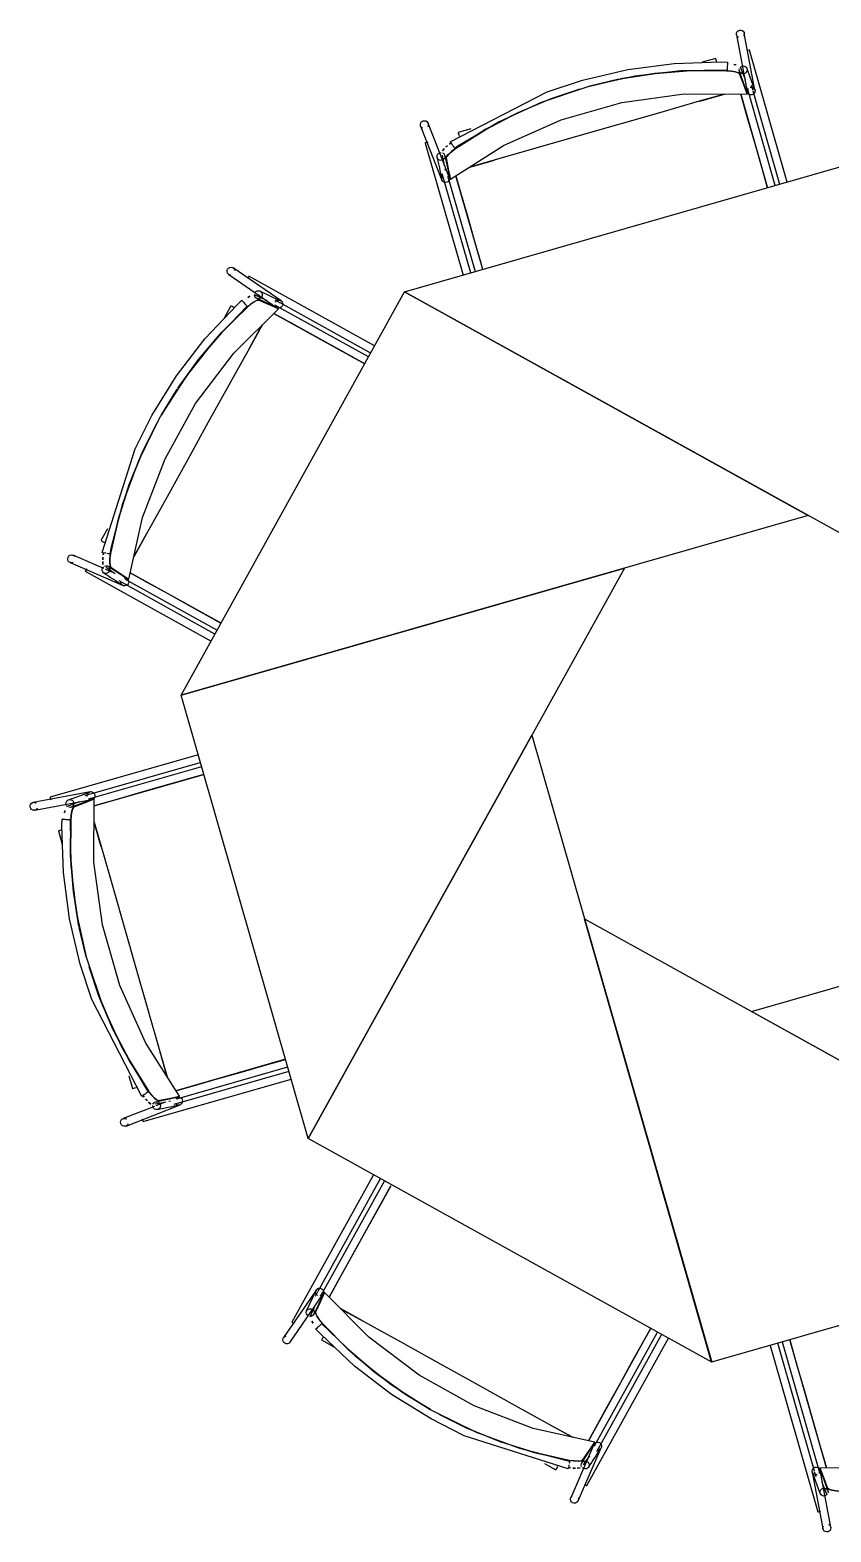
# Model space of a CAD drawing. Header units: metres. Extents: x 2.5 to 42.6, y 0.9 to 31.9.
# Drawn here: x 36.331 to 36.766, y 25.94 to 26.756 of the extents above; entities that cross this region are included whole.
import ezdxf

# ---------------------------------------------------------------- set-up
doc = ezdxf.new("R2010")
doc.units = ezdxf.units.M
for name, color, linetype in [('ARREDI', 9, 'Continuous'), ('PARETI_STRUTTURE', 7, 'Continuous'), ('PORTE_SCALE', 2, 'Continuous')]:
    doc.layers.add(name, color=color, linetype=linetype)

msp = doc.modelspace()

# ---------------------------------------------------------------- linework, layer by layer
at = {"layer": 'ARREDI'}
for points in [[(36.71606, 26.7523), (36.71547, 26.75273), (36.71505, 26.75336), (36.7149, 26.75383), (36.7149, 26.75384), (36.71487, 26.75408), (36.71495, 26.75483), (36.71529, 26.7555)], [(36.71528, 26.75549), (36.71582, 26.756), (36.71652, 26.75631), (36.71727, 26.75636), (36.71799, 26.75616), (36.71859, 26.75571), (36.719, 26.7551), (36.71915, 26.75463), (36.71915, 26.75461), (36.71918, 26.75438), (36.7191, 26.75363), (36.71877, 26.75296)], [(36.70368, 26.74094), (36.70369, 26.74091)], [(36.70428, 26.73884), (36.70407, 26.73955), (36.70389, 26.74019), (36.70377, 26.74065), (36.70368, 26.74091)], [(36.71001, 26.73865), (36.71003, 26.73889), (36.71003, 26.7389), (36.71003, 26.73886), (36.71001, 26.73858), (36.70999, 26.73808), (36.70994, 26.73742), (36.7099, 26.73667), (36.70986, 26.73593)], [(36.72111, 26.74526), (36.72047, 26.74508)], [(36.72189, 26.74549), (36.72161, 26.7454), (36.72111, 26.74526)], [(36.72192, 26.7455), (36.72194, 26.7455)], [(36.56226, 26.69198), (36.56031, 26.69052), (36.5586, 26.68898), (36.55751, 26.68769), (36.55719, 26.68685), (36.55833, 26.68105), (36.55948, 26.67526), (36.58841, 26.69355), (36.61967, 26.70758), (36.65263, 26.71702), (36.68658, 26.7217), (36.7208, 26.72152), (36.7187, 26.72705), (36.71659, 26.73256)], [(36.70943, 26.73424), (36.69, 26.73431), (36.67059, 26.73281), (36.65165, 26.72978)], [(36.65168, 26.72979), (36.67067, 26.73282), (36.6901, 26.73432), (36.70957, 26.73424)], [(36.71658, 26.73257), (36.71588, 26.73311), (36.71427, 26.73362), (36.712, 26.73403), (36.70957, 26.73424)], [(36.70958, 26.73424), (36.71213, 26.73401), (36.71435, 26.73361), (36.71592, 26.7331), (36.7166, 26.73257)], [(36.70986, 26.73593), (36.70982, 26.73529), (36.70981, 26.73484), (36.70979, 26.7346)], [(36.71339, 26.73769), (36.71463, 26.73746)], [(36.71469, 26.73746), (36.7134, 26.7377)], [(36.72026, 26.7335), (36.71972, 26.73298), (36.71902, 26.73266), (36.71829, 26.73261), (36.71756, 26.7328), (36.71697, 26.73322), (36.71697, 26.73323), (36.71656, 26.73383), (36.71651, 26.73397), (36.71638, 26.73454), (36.71648, 26.73527)], [(36.71692, 26.73642), (36.71904, 26.73089), (36.71956, 26.72955)], [(36.71735, 26.73646), (36.71804, 26.73677), (36.71878, 26.73684), (36.7195, 26.73664), (36.7201, 26.73623), (36.72014, 26.73617), (36.7205, 26.73561), (36.72056, 26.73548), (36.72068, 26.73491), (36.72059, 26.73416), (36.72025, 26.73349)], [(36.56226, 26.69199), (36.57873, 26.70237), (36.59599, 26.7114), (36.61395, 26.719), (36.62981, 26.72425)], [(36.6298, 26.72425), (36.61398, 26.71902), (36.59606, 26.71143), (36.57883, 26.70243), (36.56238, 26.69207)], [(36.63519, 26.7258), (36.65108, 26.72966)], [(36.65104, 26.72966), (36.6352, 26.7258)], [(36.72107, 26.72452), (36.72079, 26.72152)], [(36.7208, 26.72152), (36.72108, 26.72452)], [(36.72455, 26.72201), (36.724, 26.7215), (36.72331, 26.72119), (36.72256, 26.72114), (36.72184, 26.72135), (36.72124, 26.72179)], [(36.72229, 26.72536), (36.72304, 26.72541), (36.72376, 26.7252), (36.72437, 26.72476), (36.72479, 26.72415), (36.72493, 26.72368), (36.72493, 26.72366), (36.72497, 26.72343), (36.72488, 26.72268), (36.72455, 26.72201)], [(36.70837, 26.72159), (36.69459, 26.71764), (36.67248, 26.71129), (36.65029, 26.70493), (36.62806, 26.69856), (36.60587, 26.69218), (36.58376, 26.68585), (36.56998, 26.68191)], [(36.69497, 26.71773), (36.70838, 26.72159)], [(36.73183, 26.67072), (36.72921, 26.67986), (36.725, 26.69457), (36.72077, 26.70926), (36.71726, 26.72154)], [(36.54452, 26.703), (36.54389, 26.70338), (36.54343, 26.70397), (36.54333, 26.70419), (36.54332, 26.7042), (36.54319, 26.70468), (36.54322, 26.70543), (36.5435, 26.70612), (36.54401, 26.70668), (36.54466, 26.70702), (36.54541, 26.70713), (36.54615, 26.70698)], [(36.54615, 26.70699), (36.54678, 26.7066), (36.54724, 26.70601), (36.54735, 26.70579), (36.54735, 26.70578), (36.54748, 26.7053), (36.54745, 26.70455), (36.54717, 26.70386)], [(36.56371, 26.70076), (36.56378, 26.70051), (36.56392, 26.70004), (36.5641, 26.69941), (36.5643, 26.69869)], [(36.54662, 26.69522), (36.54614, 26.69508), (36.54584, 26.695), (36.54579, 26.69499), (36.5458, 26.69499)], [(36.54727, 26.69541), (36.54663, 26.69523)], [(36.55358, 26.6857), (36.55294, 26.68609), (36.55248, 26.68666), (36.55228, 26.68721), (36.55225, 26.68736), (36.55226, 26.68803), (36.55228, 26.68809), (36.55255, 26.68877), (36.55307, 26.68931), (36.55372, 26.68966), (36.55447, 26.68975)], [(36.55521, 26.6896), (36.55585, 26.68921), (36.55631, 26.68864), (36.55652, 26.68809), (36.55654, 26.68793), (36.55652, 26.68722), (36.55652, 26.68721), (36.55624, 26.68653), (36.55572, 26.68599), (36.55507, 26.68564), (36.55432, 26.68554), (36.55359, 26.6857)], [(36.55621, 26.69201), (36.55515, 26.69075)], [(36.55518, 26.69077), (36.55626, 26.69204)], [(36.55694, 26.69267), (36.55797, 26.6936)], [(36.55788, 26.69353), (36.55694, 26.69267)], [(36.55718, 26.68684), (36.55747, 26.68765), (36.55854, 26.68893), (36.5602, 26.69044), (36.56226, 26.69198)], [(36.559, 26.69437), (36.55986, 26.69503)], [(36.55987, 26.69503), (36.55901, 26.69438)], [(36.55939, 26.6957), (36.5594, 26.69569)], [(36.56111, 26.69327), (36.56069, 26.69387), (36.56026, 26.69448), (36.55987, 26.69502), (36.55958, 26.69544), (36.55941, 26.69566)], [(36.56187, 26.69218), (36.56173, 26.69238), (36.56147, 26.69275), (36.56111, 26.69327)], [(36.55631, 26.68251), (36.55599, 26.68414), (36.55518, 26.68836)], [(36.55681, 26.68002), (36.55663, 26.68096)], [(36.56998, 26.68189), (36.58339, 26.68573)], [(36.55603, 26.67369), (36.55539, 26.67408), (36.55493, 26.67466), (36.55482, 26.67488), (36.55482, 26.6749), (36.5547, 26.67537), (36.55473, 26.67612), (36.555, 26.67681), (36.55552, 26.67737)], [(36.55898, 26.67599), (36.55896, 26.67524), (36.55868, 26.67455), (36.55818, 26.67399), (36.55751, 26.67365), (36.55676, 26.67354), (36.55603, 26.67369)], [(36.55948, 26.67525), (36.55809, 26.67707)], [(36.56246, 26.67714), (36.56534, 26.66711), (36.56889, 26.65469), (36.57246, 26.64228), (36.57603, 26.62983), (36.57703, 26.62633)], [(36.43822, 26.62497), (36.43823, 26.62572), (36.43851, 26.62642), (36.43901, 26.62699), (36.43966, 26.62736), (36.4404, 26.62747), (36.44113, 26.62733), (36.44156, 26.6271), (36.44158, 26.6271), (36.44177, 26.62694), (36.44223, 26.62636), (36.44247, 26.62565)], [(36.44029, 26.62315), (36.43955, 26.62329), (36.43912, 26.62353), (36.43911, 26.62353), (36.43891, 26.62368), (36.43846, 26.62426), (36.43822, 26.62497)], [(36.44957, 26.62186), (36.44925, 26.62128)], [(36.44998, 26.6226), (36.45, 26.62262), (36.44997, 26.62256), (36.44982, 26.62231), (36.44957, 26.62187)], [(36.37492, 26.47186), (36.37457, 26.46945), (36.37446, 26.46715), (36.3746, 26.46546), (36.37496, 26.46465), (36.37987, 26.46135), (36.38478, 26.45807), (36.3923, 26.49146), (36.40449, 26.52349), (36.42112, 26.55347), (36.44181, 26.58078), (36.46614, 26.60485), (36.46075, 26.60728), (36.45535, 26.60968)], [(36.4464, 26.60934), (36.44625, 26.60951), (36.44623, 26.60954), (36.44626, 26.6095), (36.44644, 26.60929), (36.44677, 26.60891), (36.44722, 26.60841), (36.44772, 26.60786), (36.44822, 26.60732)], [(36.44921, 26.60591), (36.45117, 26.60756), (36.45303, 26.60884), (36.4545, 26.60959), (36.45536, 26.6097)], [(36.45535, 26.60969), (36.45447, 26.60956), (36.45297, 26.60878), (36.45108, 26.60748), (36.44921, 26.6059)], [(36.44947, 26.61104), (36.4505, 26.61177)], [(36.45054, 26.6118), (36.44948, 26.61105)], [(36.45286, 26.61265), (36.45827, 26.61024), (36.45959, 26.60965)], [(36.45729, 26.61294), (36.45727, 26.61219), (36.457, 26.61148), (36.45652, 26.61091), (36.45588, 26.61055), (36.45516, 26.61042), (36.45515, 26.61042), (36.45444, 26.61056), (36.4543, 26.61062), (36.45382, 26.61094), (36.45336, 26.61152), (36.45312, 26.61223)], [(36.4534, 26.61369), (36.45389, 26.61426), (36.45453, 26.61463), (36.45525, 26.61476), (36.45532, 26.61474), (36.45597, 26.61462), (36.45611, 26.61455), (36.4566, 26.61423), (36.45705, 26.61364), (36.45729, 26.61294)], [(36.46448, 26.60862), (36.46498, 26.60919), (36.46563, 26.60955), (36.46637, 26.60967), (36.4671, 26.60952), (36.46753, 26.6093), (36.46755, 26.6093), (36.46774, 26.60915), (36.4682, 26.60856), (36.46844, 26.60785)], [(36.46844, 26.60785), (36.46843, 26.6071), (36.46815, 26.60641), (36.46765, 26.60584), (36.467, 26.60548), (36.46626, 26.60535)], [(36.4491, 26.60581), (36.43531, 26.59212), (36.42266, 26.57734), (36.41141, 26.56181)], [(36.41142, 26.56183), (36.42271, 26.5774), (36.43539, 26.59219), (36.44921, 26.6059)], [(36.44221, 26.60542), (36.44156, 26.60578), (36.44099, 26.6061), (36.44056, 26.60634), (36.44033, 26.60646)], [(36.44821, 26.60731), (36.44864, 26.60684), (36.44895, 26.60649), (36.4491, 26.60633)], [(36.51295, 26.57502), (36.50154, 26.58135), (36.48816, 26.58875), (36.4748, 26.59617), (36.46362, 26.60236)], [(36.46421, 26.60717), (36.46614, 26.60485)], [(36.46614, 26.60485), (36.46421, 26.60717)], [(36.4573, 26.59611), (36.45036, 26.58357), (36.43921, 26.56346), (36.42801, 26.54326), (36.4168, 26.52304), (36.40561, 26.50285), (36.39446, 26.48272), (36.38751, 26.47019)], [(36.45055, 26.5839), (36.45732, 26.59613)], [(36.40258, 26.54735), (36.41108, 26.56132)], [(36.41105, 26.56128), (36.40258, 26.54735)], [(36.37491, 26.47186), (36.37922, 26.49085), (36.38504, 26.50945), (36.39236, 26.52752), (36.39986, 26.54245)], [(36.39986, 26.54244), (36.39237, 26.52755), (36.38507, 26.50952), (36.37925, 26.49097), (36.37494, 26.47201)], [(36.36974, 26.47909), (36.36997, 26.47897), (36.37039, 26.47873), (36.37097, 26.47841), (36.37161, 26.47805)], [(36.38751, 26.47019), (36.39427, 26.48238)], [(36.35459, 26.46711), (36.35387, 26.46693), (36.35312, 26.46703), (36.3529, 26.46711), (36.35288, 26.46711), (36.35247, 26.46736), (36.35195, 26.4679), (36.35166, 26.46859), (36.35162, 26.46934), (36.35184, 26.47007), (36.3523, 26.47066), (36.35291, 26.47108)], [(36.35292, 26.47108), (36.35364, 26.47126), (36.35439, 26.47116), (36.35461, 26.47108), (36.35463, 26.47108), (36.35504, 26.47083), (36.35556, 26.47029)], [(36.37058, 26.47241), (36.3703, 26.47245), (36.37026, 26.47247), (36.37029, 26.47247)], [(36.37073, 26.46987), (36.37067, 26.46859)], [(36.37069, 26.46882), (36.37075, 26.46997)], [(36.37107, 26.47233), (36.37092, 26.47126)], [(36.37093, 26.47125), (36.37108, 26.47232)], [(36.37247, 26.47209), (36.37173, 26.47221), (36.37108, 26.47232)], [(36.3745, 26.47173), (36.37428, 26.47177), (36.37382, 26.47185), (36.3732, 26.47197)], [(36.37496, 26.46463), (36.3746, 26.46543), (36.37445, 26.46706), (36.37456, 26.46933), (36.37492, 26.47186)], [(36.36115, 26.46234), (36.36117, 26.46236)], [(36.36157, 26.4631), (36.36132, 26.46265), (36.36118, 26.46239)], [(36.3619, 26.46368), (36.36158, 26.4631)], [(36.37323, 26.46128), (36.37251, 26.4611), (36.37177, 26.46119), (36.37124, 26.46142), (36.3711, 26.46152), (36.37065, 26.46199), (36.37062, 26.46205), (36.37034, 26.46273), (36.37031, 26.46346), (36.37054, 26.46419), (36.37099, 26.46478)], [(36.37062, 26.46761), (36.37076, 26.46595)], [(36.37077, 26.46599), (36.37063, 26.46768)], [(36.37162, 26.46519), (36.37234, 26.46537), (36.37308, 26.46529), (36.37361, 26.46505), (36.37375, 26.46496), (36.37423, 26.46443), (36.37451, 26.46375), (36.37454, 26.46301), (36.37431, 26.46229), (36.37386, 26.46169), (36.37323, 26.46129)], [(36.37741, 26.46097), (36.37604, 26.46188), (36.37247, 26.4643)], [(36.38556, 26.46151), (36.39468, 26.45645), (36.40598, 26.45019), (36.41728, 26.44393), (36.4286, 26.43765), (36.43489, 26.43418)], [(36.38345, 26.45452), (36.38273, 26.45434), (36.38198, 26.45444), (36.38176, 26.45452), (36.38175, 26.45452), (36.38133, 26.45477), (36.38081, 26.45531), (36.38052, 26.45601), (36.38048, 26.45676)], [(36.38478, 26.45807), (36.38252, 26.45837)], [(36.38391, 26.45824), (36.38442, 26.4577), (36.3847, 26.457), (36.38474, 26.45625), (36.38453, 26.45553), (36.38408, 26.45494), (36.38345, 26.45452)], [(36.42553, 26.35198), (36.42233, 26.35106), (36.40766, 26.34685), (36.39296, 26.34265), (36.37828, 26.33842), (36.366, 26.33491)], [(36.34203, 26.33957), (36.34203, 26.33959)], [(36.34204, 26.33954), (36.34213, 26.33926), (36.34226, 26.33876)], [(36.34226, 26.33876), (36.34245, 26.33812)], [(36.35107, 26.335), (36.35076, 26.33569), (36.35069, 26.33643), (36.35089, 26.33715), (36.35132, 26.33775), (36.35136, 26.33779), (36.35191, 26.33815), (36.35205, 26.33821), (36.35264, 26.33833), (36.35337, 26.33824), (36.35404, 26.3379)], [(36.39555, 26.1799), (36.39701, 26.17796), (36.39855, 26.17625), (36.39984, 26.17515), (36.40067, 26.17484), (36.40648, 26.17597), (36.41227, 26.17713), (36.39398, 26.20606), (36.37995, 26.23732), (36.37051, 26.27028), (36.36583, 26.30422), (36.36601, 26.33845), (36.36048, 26.33635), (36.35496, 26.33424)], [(36.36217, 26.33994), (36.36211, 26.34069), (36.36232, 26.34141), (36.36277, 26.34202), (36.36338, 26.34244), (36.36385, 26.34257), (36.36386, 26.34257), (36.3641, 26.34262), (36.36485, 26.34253), (36.36552, 26.3422)], [(36.363, 26.33872), (36.366, 26.33844)], [(36.36601, 26.33845), (36.36301, 26.33872)], [(36.36551, 26.3422), (36.36603, 26.34165), (36.36633, 26.34096), (36.36639, 26.34021), (36.36618, 26.33949), (36.36574, 26.33889)], [(36.33204, 26.33293), (36.33152, 26.33347), (36.33122, 26.33416), (36.33116, 26.33491), (36.33137, 26.33564), (36.33182, 26.33623), (36.33243, 26.33665), (36.3329, 26.3368), (36.33291, 26.3368), (36.33315, 26.33683), (36.3339, 26.33675), (36.33457, 26.33641)], [(36.33523, 26.33371), (36.33479, 26.33312), (36.33417, 26.3327), (36.3337, 26.33255), (36.33368, 26.33255), (36.33345, 26.33252), (36.3327, 26.3326), (36.33203, 26.33292)], [(36.35007, 26.33234), (36.34983, 26.33104)], [(36.34984, 26.33104), (36.35006, 26.33228)], [(36.35111, 26.33457), (36.35664, 26.33669), (36.35798, 26.33721)], [(36.35403, 26.33791), (36.35454, 26.33736), (36.35486, 26.33667), (36.35492, 26.33593), (36.35473, 26.33521), (36.35431, 26.33461), (36.35429, 26.33461), (36.3537, 26.33421), (36.35356, 26.33416), (36.35299, 26.33403), (36.35225, 26.33413)], [(36.35329, 26.32723), (36.35351, 26.32978), (36.35392, 26.332), (36.35443, 26.33357), (36.35496, 26.33425)], [(36.35496, 26.33424), (36.35442, 26.33353), (36.3539, 26.33192), (36.3535, 26.32965), (36.35329, 26.32722)], [(36.34869, 26.32193), (36.34798, 26.32172), (36.34734, 26.32154), (36.34688, 26.32141), (36.34662, 26.32133)], [(36.34888, 26.32766), (36.34864, 26.32768), (36.34863, 26.32768), (36.34867, 26.32768), (36.34894, 26.32766), (36.34944, 26.32762), (36.35011, 26.3276), (36.35086, 26.32755), (36.3516, 26.32751)], [(36.35159, 26.32751), (36.35223, 26.32748), (36.35269, 26.32745), (36.35293, 26.32744)], [(36.35774, 26.26933), (36.35471, 26.28832), (36.35321, 26.30775), (36.35329, 26.32722)], [(36.35329, 26.32708), (36.35322, 26.30764), (36.35472, 26.28824), (36.35774, 26.2693)], [(36.3698, 26.31261), (36.36594, 26.32603)], [(36.36594, 26.32602), (36.36989, 26.31224), (36.37623, 26.29013), (36.38259, 26.26794), (36.38897, 26.24571), (36.39534, 26.22352), (36.40168, 26.20141), (36.40562, 26.18763)], [(36.34659, 26.32133), (36.34662, 26.32134)], [(36.36173, 26.25284), (36.35787, 26.26873)], [(36.35787, 26.26869), (36.36173, 26.25285)], [(36.39554, 26.1799), (36.38515, 26.19638), (36.37612, 26.21364), (36.36853, 26.2316), (36.36328, 26.24746)], [(36.36328, 26.24745), (36.36851, 26.23164), (36.3761, 26.21371), (36.3851, 26.19648), (36.39546, 26.18003)], [(36.40563, 26.18763), (36.4018, 26.20104)], [(36.41039, 26.18011), (36.42042, 26.18299), (36.43283, 26.18654), (36.44525, 26.19011), (36.45769, 26.19368), (36.46992, 26.19718)], [(36.38677, 26.18136), (36.38702, 26.18143), (36.38749, 26.18156), (36.38811, 26.18175), (36.38884, 26.18195)], [(36.39182, 26.17704), (36.39184, 26.17705)], [(36.39425, 26.17876), (36.39366, 26.17834), (36.39305, 26.17791), (36.3925, 26.17752), (36.39209, 26.17723), (36.39187, 26.17706)], [(36.3925, 26.17752), (36.39315, 26.17666)], [(36.39315, 26.17665), (36.3925, 26.17751)], [(36.39486, 26.17459), (36.39393, 26.17562)], [(36.39399, 26.17553), (36.39485, 26.17459)], [(36.39534, 26.17952), (36.39515, 26.17938), (36.39478, 26.17912), (36.39426, 26.17876)], [(36.40069, 26.17482), (36.39988, 26.17512), (36.3986, 26.17619), (36.39709, 26.17785), (36.39555, 26.17991)], [(36.41228, 26.17713), (36.41046, 26.17574)], [(36.41153, 26.17663), (36.41228, 26.1766), (36.41298, 26.17633), (36.41353, 26.17583), (36.41388, 26.17516), (36.41399, 26.17441), (36.41384, 26.17367)], [(36.39676, 26.17283), (36.39548, 26.17391)], [(36.39552, 26.17386), (36.39678, 26.1728)], [(36.40183, 26.17123), (36.40144, 26.17059), (36.40086, 26.17013), (36.40032, 26.16993), (36.40016, 26.1699), (36.3995, 26.16991), (36.39944, 26.16993), (36.39876, 26.1702), (36.39822, 26.17072), (36.39787, 26.17137), (36.39778, 26.17212)], [(36.39793, 26.17286), (36.39832, 26.1735), (36.39889, 26.17396), (36.39944, 26.17416), (36.3996, 26.17419), (36.4003, 26.17416), (36.40032, 26.17416), (36.401, 26.17389), (36.40154, 26.17337), (36.40189, 26.17272), (36.40198, 26.17197), (36.40183, 26.17123)], [(36.40501, 26.17396), (36.40339, 26.17365), (36.39917, 26.17283)], [(36.40751, 26.17446), (36.40657, 26.17428)], [(36.41384, 26.17368), (36.41345, 26.17304), (36.41287, 26.17258), (36.41265, 26.17247), (36.41263, 26.17247), (36.41216, 26.17235), (36.41141, 26.17237), (36.41072, 26.17265), (36.41016, 26.17317)], [(36.38453, 26.16217), (36.38414, 26.16154), (36.38356, 26.16108), (36.38334, 26.16097), (36.38332, 26.16097), (36.38285, 26.16084), (36.3821, 26.16087), (36.38141, 26.16115), (36.38085, 26.16166), (36.3805, 26.16231), (36.38039, 26.16306), (36.38055, 26.1638)], [(36.38054, 26.1638), (36.38093, 26.16444), (36.38151, 26.16489), (36.38174, 26.165), (36.38175, 26.165), (36.38222, 26.16513), (36.38297, 26.1651), (36.38367, 26.16482)], [(36.39212, 26.16491), (36.3923, 26.16428)], [(36.39231, 26.16427), (36.39244, 26.16379), (36.39253, 26.16349), (36.39254, 26.16344), (36.39254, 26.16345)], [(36.52711, 26.12849), (36.52203, 26.11932), (36.51464, 26.10598), (36.50722, 26.0926), (36.4998, 26.07924), (36.49361, 26.06806)], [(36.62411, 25.97936), (36.62653, 25.97901), (36.62882, 25.9789), (36.63051, 25.97904), (36.63132, 25.9794), (36.63463, 25.9843), (36.6379, 25.98922), (36.60451, 25.99673), (36.57249, 26.00893), (36.5425, 26.02555), (36.51519, 26.04625), (36.49113, 26.07058), (36.48869, 26.06519), (36.48629, 26.05979)], [(36.48736, 26.06891), (36.48679, 26.06941), (36.48643, 26.07007), (36.4863, 26.0708), (36.48645, 26.07154), (36.48668, 26.07197), (36.48668, 26.07198), (36.48683, 26.07218), (36.48741, 26.07264), (36.48812, 26.07287)], [(36.48812, 26.07288), (36.48887, 26.07286), (36.48957, 26.07258), (36.49014, 26.07208), (36.4905, 26.07143), (36.49062, 26.0707)], [(36.49112, 26.07058), (36.48881, 26.06864)], [(36.48881, 26.06864), (36.49112, 26.07057)], [(36.48229, 26.05784), (36.48172, 26.05832), (36.48134, 26.05896), (36.48122, 26.05969), (36.48123, 26.05976), (36.48136, 26.06041), (36.48143, 26.06055), (36.48175, 26.06103), (36.48233, 26.06149), (36.48304, 26.06173)], [(36.48304, 26.06172), (36.48379, 26.06171), (36.48449, 26.06143), (36.48506, 26.06096), (36.48542, 26.06032), (36.48555, 26.0596), (36.48555, 26.05958), (36.48541, 26.05888), (36.48536, 26.05874), (36.48504, 26.05825), (36.48445, 26.05779), (36.48374, 26.05756)], [(36.48333, 26.05729), (36.48573, 26.06271), (36.48623, 26.06381)], [(36.51207, 26.05499), (36.49985, 26.06175)], [(36.49986, 26.06174), (36.51241, 26.05479), (36.53252, 26.04364), (36.55271, 26.03245), (36.57293, 26.02124), (36.59313, 26.01004), (36.61325, 25.99889), (36.62578, 25.99195)], [(36.47337, 26.05442), (36.47336, 26.05443), (36.4734, 26.0544), (36.47366, 26.05425), (36.47411, 26.054)], [(36.47411, 26.05401), (36.4747, 26.05369)], [(36.48417, 26.05498), (36.48492, 26.05391)], [(36.48493, 26.05391), (36.48421, 26.05493)], [(36.49007, 26.05365), (36.48841, 26.05561), (36.48714, 26.05747), (36.48639, 26.05894), (36.48627, 26.0598)], [(36.48629, 26.05978), (36.48641, 26.05891), (36.48719, 26.05741), (36.48849, 26.05552), (36.49008, 26.05364)], [(36.48663, 26.05084), (36.48647, 26.05068), (36.48644, 26.05067), (36.48648, 26.0507), (36.48669, 26.05088), (36.48706, 26.05121), (36.48756, 26.05165), (36.48812, 26.05215), (36.48866, 26.05265)], [(36.48866, 26.05265), (36.48913, 26.05308), (36.48948, 26.05339), (36.48965, 26.05354)], [(36.53414, 26.01585), (36.51857, 26.02715), (36.50378, 26.03983), (36.49006, 26.05365)], [(36.49017, 26.05354), (36.50386, 26.03975), (36.51864, 26.02709), (36.53417, 26.01584)], [(36.471, 26.04265), (36.47025, 26.04267), (36.46956, 26.04294), (36.46899, 26.04344), (36.46861, 26.0441), (36.4685, 26.04483), (36.46864, 26.04557), (36.46888, 26.046), (36.46888, 26.04601), (36.46903, 26.04621), (36.46961, 26.04667), (36.47032, 26.0469)], [(36.47282, 26.04473), (36.47268, 26.04399), (36.47244, 26.04356), (36.47244, 26.04355), (36.47229, 26.04335), (36.47171, 26.04289), (36.471, 26.04266)], [(36.49055, 26.04665), (36.49019, 26.04599), (36.48987, 26.04542), (36.48964, 26.04499), (36.48951, 26.04477)], [(36.63447, 25.98999), (36.63952, 25.99912), (36.64578, 26.01041), (36.65205, 26.02172), (36.65833, 26.03304), (36.66459, 26.04434), (36.6683, 26.05104)], [(36.7438, 26.04483), (36.74759, 26.0316), (36.7518, 26.01694), (36.75601, 26.00224), (36.76023, 25.98754), (36.76375, 25.97526)], [(36.91875, 26.00482), (36.9207, 26.00628), (36.9224, 26.00782), (36.9235, 26.00912), (36.92381, 26.00995), (36.92268, 26.01575), (36.92153, 26.02155), (36.8926, 26.00325), (36.86134, 25.98923), (36.82838, 25.97978), (36.79443, 25.9751), (36.76021, 25.97528), (36.76231, 25.96975), (36.76442, 25.96424)], [(36.54863, 26.00702), (36.53465, 26.01552)], [(36.53469, 26.01549), (36.54861, 26.00702)], [(36.62411, 25.97935), (36.60513, 25.98366), (36.58653, 25.98948), (36.56844, 25.9968), (36.55353, 26.0043)], [(36.55354, 26.0043), (36.56842, 25.99681), (36.58645, 25.9895), (36.60501, 25.98368), (36.62397, 25.97938)], [(36.62579, 25.99195), (36.61359, 25.99871)], [(36.63791, 25.98922), (36.6376, 25.98696)], [(36.63773, 25.98835), (36.63828, 25.98886), (36.63897, 25.98914), (36.63972, 25.98918), (36.64044, 25.98896), (36.64104, 25.98851), (36.64146, 25.98789)], [(36.64145, 25.98789), (36.64163, 25.98717), (36.64154, 25.98642), (36.64145, 25.98619), (36.64145, 25.98618), (36.6412, 25.98576), (36.64066, 25.98525), (36.63997, 25.98496), (36.63922, 25.98492)], [(36.63134, 25.9794), (36.63056, 25.97903), (36.62891, 25.97888), (36.62665, 25.97899), (36.62412, 25.97935)], [(36.63501, 25.98185), (36.63409, 25.98047), (36.63168, 25.9769)], [(36.61688, 25.97417), (36.61701, 25.97441), (36.61724, 25.97483), (36.61756, 25.97541), (36.61792, 25.97605)], [(36.62356, 25.97502), (36.62352, 25.97474), (36.62351, 25.9747), (36.62351, 25.97472)], [(36.62389, 25.9769), (36.62376, 25.97617), (36.62365, 25.97551)], [(36.62365, 25.97551), (36.62472, 25.97536)], [(36.62472, 25.97536), (36.62366, 25.97552)], [(36.62424, 25.97894), (36.6242, 25.97872), (36.62412, 25.97826), (36.62402, 25.97763)], [(36.62715, 25.97513), (36.626, 25.97518)], [(36.62611, 25.97517), (36.62738, 25.97511)], [(36.62998, 25.97521), (36.6283, 25.97507)], [(36.62837, 25.97506), (36.63001, 25.9752)], [(36.63078, 25.97605), (36.6306, 25.97678), (36.63068, 25.97751), (36.63092, 25.97804), (36.63102, 25.97818), (36.63155, 25.97867), (36.63223, 25.97894), (36.63296, 25.97897), (36.63368, 25.97875), (36.63428, 25.97829), (36.6347, 25.97767)], [(36.63469, 25.97766), (36.63487, 25.97694), (36.63479, 25.97621), (36.63455, 25.97568), (36.63446, 25.97554), (36.63397, 25.97508), (36.63393, 25.97505), (36.63325, 25.97478), (36.63251, 25.97475), (36.63179, 25.97497), (36.63119, 25.97543)], [(36.75872, 25.97145), (36.75797, 25.97139), (36.75725, 25.9716), (36.75664, 25.97204), (36.75622, 25.97265), (36.75608, 25.97313), (36.75608, 25.97314), (36.75604, 25.97338), (36.75612, 25.97413), (36.75646, 25.97479)], [(36.75646, 25.97479), (36.757, 25.9753), (36.7577, 25.97561), (36.75845, 25.97566), (36.75917, 25.97546), (36.75977, 25.97501)], [(36.76021, 25.97529), (36.75993, 25.97229)], [(36.75994, 25.97228), (36.76021, 25.97528)], [(36.63229, 25.96633), (36.63288, 25.96601)], [(36.63288, 25.96601), (36.63332, 25.96576), (36.63359, 25.96562)], [(36.63363, 25.96559), (36.63362, 25.9656)], [(36.76366, 25.96034), (36.76296, 25.96004), (36.76223, 25.95997), (36.7615, 25.96016), (36.76091, 25.96058), (36.76087, 25.96063), (36.7605, 25.96119), (36.76045, 25.96133), (36.76032, 25.9619), (36.76042, 25.96265), (36.76075, 25.96331)], [(36.76075, 25.96331), (36.76129, 25.96382), (36.76199, 25.96414), (36.76272, 25.96419), (36.76345, 25.964), (36.76404, 25.96358), (36.76404, 25.96357), (36.76445, 25.96297), (36.7645, 25.96283), (36.76463, 25.96226), (36.76453, 25.96153)], [(36.76409, 25.96038), (36.76196, 25.96591), (36.76145, 25.96726)], [(36.77143, 25.96257), (36.76888, 25.96279), (36.76665, 25.96319), (36.76508, 25.96371), (36.7644, 25.96423)], [(36.76442, 25.96423), (36.76513, 25.96369), (36.76674, 25.96318), (36.769, 25.96278), (36.77144, 25.96257)], [(36.62489, 25.95735), (36.62473, 25.95808), (36.62481, 25.95883), (36.62489, 25.95905), (36.62489, 25.95906), (36.62514, 25.95948), (36.62569, 25.95999)], [(36.62886, 25.95903), (36.62905, 25.95831), (36.62895, 25.95756), (36.62886, 25.95733), (36.62886, 25.95732), (36.62861, 25.9569), (36.62807, 25.95639), (36.62738, 25.9561), (36.62663, 25.95606), (36.62591, 25.95628), (36.62531, 25.95674), (36.62489, 25.95735)], [(36.75908, 25.95131), (36.75907, 25.95131)], [(36.75912, 25.95132), (36.7594, 25.9514), (36.7599, 25.95154)], [(36.7599, 25.95154), (36.76054, 25.95172)], [(36.76573, 25.94131), (36.76519, 25.9408), (36.76449, 25.94049), (36.76374, 25.94044), (36.76302, 25.94065), (36.76242, 25.94109), (36.762, 25.9417), (36.76185, 25.94217), (36.76185, 25.94219), (36.76182, 25.94242), (36.76191, 25.94317), (36.76224, 25.94384)], [(36.76494, 25.9445), (36.76554, 25.94407), (36.76596, 25.94344), (36.76611, 25.94297), (36.76611, 25.94296), (36.76614, 25.94272), (36.76605, 25.94197), (36.76573, 25.94131)]]:
    msp.add_lwpolyline(points, dxfattribs=at)
for points in [[(36.53465, 26.61418), (36.77553, 26.68325), (36.8446, 26.44239)], [(36.41318, 26.39502), (36.53466, 26.61418), (36.75382, 26.4927)], [(36.48226, 26.15415), (36.41319, 26.39502), (36.65405, 26.46409)], [(36.70143, 26.03267), (36.48226, 26.15414), (36.60373, 26.37331)], [(37.06376, 26.32092), (36.94229, 26.10176), (36.72312, 26.22323)], [(36.94229, 26.10175), (36.70141, 26.03268), (36.63234, 26.27354)]]:
    msp.add_lwpolyline(points, close=True, dxfattribs=at)
at = {"layer": 'PARETI_STRUTTURE'}
for points in [[(36.72493, 26.72367), (36.71915, 26.75463)], [(36.7149, 26.75383), (36.72067, 26.72288)], [(36.63129, 26.72922), (36.65592, 26.73497), (36.68099, 26.73825), (36.70625, 26.73901), (36.71003, 26.73891)], [(36.70368, 26.74094), (36.69633, 26.73883)], [(36.74251, 26.67378), (36.72194, 26.7455)], [(36.70979, 26.73458), (36.68468, 26.73418), (36.65976, 26.73125), (36.63528, 26.72583), (36.63248, 26.72505)], [(36.72045, 26.72294), (36.72041, 26.72307), (36.72037, 26.72319), (36.72031, 26.72332), (36.72027, 26.72344), (36.72023, 26.72355), (36.72019, 26.72368), (36.72015, 26.7238), (36.72009, 26.72393), (36.72005, 26.72405), (36.72001, 26.72418), (36.71997, 26.7243), (36.71992, 26.72443), (36.71988, 26.72455), (36.71983, 26.72468), (36.71979, 26.72479), (36.71974, 26.72492), (36.7197, 26.72504), (36.71966, 26.72517), (36.7196, 26.72529), (36.71956, 26.72542), (36.71952, 26.72554), (36.71948, 26.72567), (36.71944, 26.72579), (36.7194, 26.7259), (36.71934, 26.72603), (36.7193, 26.72615), (36.71926, 26.72628), (36.71922, 26.7264), (36.71917, 26.72653), (36.71912, 26.72665), (36.71908, 26.72678), (36.71904, 26.7269), (36.71899, 26.72701), (36.71895, 26.72714), (36.7189, 26.72726), (36.71885, 26.72739), (36.71881, 26.72751), (36.71877, 26.72764), (36.71873, 26.72776), (36.71869, 26.72789), (36.71863, 26.72801), (36.71859, 26.72812), (36.71855, 26.72825), (36.71851, 26.72837), (36.71847, 26.7285), (36.71841, 26.72862), (36.71837, 26.72875), (36.71833, 26.72887), (36.71829, 26.729), (36.71824, 26.72912), (36.7182, 26.72924), (36.71815, 26.72936), (36.7181, 26.72949), (36.71806, 26.72961), (36.71802, 26.72974), (36.71798, 26.72986), (36.71792, 26.72999), (36.71788, 26.73011), (36.71784, 26.73024), (36.7178, 26.73036), (36.71776, 26.73047), (36.7177, 26.7306), (36.71766, 26.73072), (36.71762, 26.73085), (36.71758, 26.73097), (36.71754, 26.7311), (36.71749, 26.73122), (36.71744, 26.73135), (36.7174, 26.73147), (36.71735, 26.73158), (36.71731, 26.73171), (36.71727, 26.73183), (36.71722, 26.73196), (36.71717, 26.73208), (36.71713, 26.73221), (36.71709, 26.73233), (36.71705, 26.73246), (36.71701, 26.73258), (36.71695, 26.73269), (36.71691, 26.73282), (36.71687, 26.73294), (36.71683, 26.73307), (36.71679, 26.73319), (36.71673, 26.73332), (36.71669, 26.73344), (36.71665, 26.73357), (36.7166, 26.73369), (36.71656, 26.7338), (36.71652, 26.73393), (36.71651, 26.73397)], [(36.71882, 26.73171), (36.71854, 26.7327)], [(36.72056, 26.73547), (36.72453, 26.7244)], [(36.55939, 26.6957), (36.61208, 26.72287), (36.63129, 26.72922)], [(36.63249, 26.72505), (36.60876, 26.71694), (36.58597, 26.70648), (36.56436, 26.69382), (36.56189, 26.69216)], [(36.73597, 26.67191), (36.72102, 26.72402)], [(36.7229, 26.72646), (36.7237, 26.72364)], [(36.72377, 26.72342), (36.73834, 26.67258)], [(36.71723, 26.72154), (36.7318, 26.67072)], [(36.55886, 26.67647), (36.54735, 26.70579)], [(36.54332, 26.7042), (36.55482, 26.67489)], [(36.57055, 26.70276), (36.56369, 26.70079)], [(36.54579, 26.69498), (36.56636, 26.62326)], [(36.55546, 26.68594), (36.55598, 26.68414)], [(36.55651, 26.68809), (36.55901, 26.67664)], [(36.57052, 26.62446), (36.55511, 26.67823)], [(36.55812, 26.67667), (36.5729, 26.62514)], [(36.57706, 26.62634), (36.56249, 26.67716)], [(36.46754, 26.6093), (36.44156, 26.6271)], [(36.43912, 26.62353), (36.46509, 26.60572)], [(36.51834, 26.58473), (36.44999, 26.62262)], [(36.3974, 26.547), (36.41075, 26.56848), (36.42617, 26.58853), (36.44349, 26.60694), (36.44622, 26.60953)], [(36.46489, 26.60562), (36.46476, 26.60567), (36.46465, 26.60573), (36.46452, 26.60578), (36.46441, 26.60584), (36.46429, 26.60589), (36.46418, 26.60595), (36.46405, 26.60601), (36.46394, 26.60606), (36.46382, 26.60612), (36.4637, 26.60617), (36.46358, 26.60623), (36.46347, 26.60628), (36.46334, 26.60634), (36.46322, 26.60641), (36.46311, 26.60646), (36.46298, 26.60652), (36.46287, 26.60657), (36.46275, 26.60663), (36.46264, 26.60669), (36.46251, 26.60674), (36.4624, 26.6068), (36.46227, 26.60685), (36.46216, 26.60691), (36.46204, 26.60696), (36.46193, 26.60702), (36.4618, 26.60707), (36.46168, 26.60713), (36.46157, 26.60719), (36.46144, 26.60724), (36.46133, 26.6073), (36.4612, 26.60735), (36.46109, 26.60741), (36.46097, 26.60746), (36.46086, 26.60752), (36.46073, 26.60757), (36.46062, 26.60763), (36.4605, 26.60769), (36.46039, 26.60774), (36.46026, 26.6078), (36.46014, 26.60785), (36.46002, 26.60791), (36.4599, 26.60796), (36.45979, 26.60803), (36.45966, 26.60809), (36.45955, 26.60814), (36.45943, 26.6082), (36.45932, 26.60826), (36.45919, 26.60831), (36.45908, 26.60837), (36.45895, 26.60842), (36.45884, 26.60848), (36.45872, 26.60853), (36.45859, 26.60859), (36.45848, 26.60864), (36.45836, 26.6087), (36.45825, 26.60876), (36.45812, 26.60881), (36.45801, 26.60887), (36.45789, 26.60892), (36.45777, 26.60898), (36.45765, 26.60903), (36.45754, 26.60909), (36.45741, 26.60914), (36.45729, 26.6092), (36.45718, 26.60926), (36.45705, 26.60931), (36.45694, 26.60937), (36.45682, 26.60942), (36.4567, 26.60948), (36.45658, 26.60953), (36.45647, 26.60959), (36.45634, 26.60966), (36.45623, 26.60971), (36.45611, 26.60977), (36.456, 26.60982), (36.45587, 26.60988), (36.45575, 26.60994), (36.45564, 26.60999), (36.45551, 26.61005), (36.4554, 26.6101), (36.45527, 26.61016), (36.45516, 26.61021), (36.45504, 26.61027), (36.45493, 26.61032), (36.4548, 26.61038), (36.45469, 26.61044), (36.45457, 26.61049), (36.45445, 26.61055), (36.45433, 26.6106), (36.4543, 26.61062)], [(36.45611, 26.61455), (36.46675, 26.60952)], [(36.45755, 26.61065), (36.45663, 26.61116)], [(36.46413, 26.60983), (36.4667, 26.6084)], [(36.4669, 26.60829), (36.51576, 26.58121)], [(36.44912, 26.6063), (36.43164, 26.58826), (36.4161, 26.56858), (36.4026, 26.54743), (36.40119, 26.5449)], [(36.4403, 26.60648), (36.43659, 26.5998)], [(36.4636, 26.60234), (36.51294, 26.57499)], [(36.51504, 26.57878), (36.46454, 26.60678)], [(36.37026, 26.47247), (36.38831, 26.52894), (36.39741, 26.54701)], [(36.40119, 26.54491), (36.39015, 26.52239), (36.38143, 26.49889), (36.37511, 26.47464), (36.37453, 26.47173)], [(36.37316, 26.48535), (36.3697, 26.47911)], [(36.37133, 26.46379), (36.35462, 26.47108)], [(36.35289, 26.46711), (36.38175, 26.45453)], [(36.36115, 26.46234), (36.4295, 26.42445)], [(36.37667, 26.46146), (36.37224, 26.46339)], [(36.37361, 26.46505), (36.38346, 26.45871)], [(36.37439, 26.46279), (36.37529, 26.46229)], [(36.4349, 26.4342), (36.38557, 26.46154)], [(36.4316, 26.42825), (36.37949, 26.45714)], [(36.38348, 26.45849), (36.3825, 26.45892)], [(36.38282, 26.45811), (36.43279, 26.43042)], [(36.42247, 26.36266), (36.34203, 26.33959)], [(36.42434, 26.35612), (36.36352, 26.33867)], [(36.36411, 26.34142), (36.42365, 26.3585)], [(36.36599, 26.33488), (36.42553, 26.35195)], [(36.36385, 26.34258), (36.3329, 26.3368)], [(36.3337, 26.33254), (36.36465, 26.33832)], [(36.35206, 26.33821), (36.36313, 26.34218)], [(36.36107, 26.34055), (36.36389, 26.34135)], [(36.36458, 26.3381), (36.36446, 26.33806), (36.36433, 26.33802), (36.36421, 26.33796), (36.36408, 26.33792), (36.36397, 26.33788), (36.36385, 26.33784), (36.36372, 26.3378), (36.3636, 26.33775), (36.36347, 26.3377), (36.36335, 26.33766), (36.36322, 26.33761), (36.3631, 26.33757), (36.36297, 26.33753), (36.36285, 26.33748), (36.36274, 26.33743), (36.36261, 26.33739), (36.36249, 26.33735), (36.36236, 26.33731), (36.36224, 26.33727), (36.36211, 26.33721), (36.36199, 26.33717), (36.36186, 26.33713), (36.36174, 26.33709), (36.36163, 26.33705), (36.3615, 26.33699), (36.36138, 26.33695), (36.36125, 26.33691), (36.36113, 26.33686), (36.361, 26.33682), (36.36088, 26.33677), (36.36075, 26.33673), (36.36063, 26.33668), (36.36051, 26.33664), (36.36039, 26.3366), (36.36026, 26.33656), (36.36014, 26.3365), (36.36001, 26.33646), (36.35989, 26.33642), (36.35976, 26.33638), (36.35964, 26.33634), (36.35951, 26.33628), (36.3594, 26.33624), (36.35928, 26.3362), (36.35915, 26.33616), (36.35903, 26.33611), (36.3589, 26.33607), (36.35878, 26.33602), (36.35865, 26.33598), (36.35853, 26.33593), (36.3584, 26.33589), (36.35829, 26.33585), (36.35817, 26.3358), (36.35804, 26.33575), (36.35792, 26.33571), (36.35779, 26.33567), (36.35767, 26.33563), (36.35754, 26.33557), (36.35742, 26.33553), (36.35729, 26.33549), (36.35717, 26.33545), (36.35706, 26.33541), (36.35693, 26.33536), (36.35681, 26.33531), (36.35668, 26.33527), (36.35656, 26.33523), (36.35643, 26.33518), (36.35631, 26.33514), (36.35618, 26.33509), (36.35606, 26.33505), (36.35595, 26.335), (36.35582, 26.33496), (36.3557, 26.33492), (36.35557, 26.33488), (36.35545, 26.33482), (36.35532, 26.33478), (36.3552, 26.33474), (36.35507, 26.3347), (36.35495, 26.33466), (36.35483, 26.3346), (36.35471, 26.33456), (36.35458, 26.33452), (36.35446, 26.33448), (36.35433, 26.33443), (36.35421, 26.33438), (36.35408, 26.33434), (36.35396, 26.3343), (36.35383, 26.33425), (36.35372, 26.33421), (36.3536, 26.33417), (36.35356, 26.33416)], [(36.35581, 26.33647), (36.35483, 26.33619)], [(36.35831, 26.24894), (36.35256, 26.27357), (36.34928, 26.29864), (36.34852, 26.3239), (36.34862, 26.32768)], [(36.35295, 26.32744), (36.35335, 26.30233), (36.35628, 26.27741), (36.3617, 26.25292), (36.36248, 26.25013)], [(36.34659, 26.32133), (36.3487, 26.31398)], [(36.39182, 26.17704), (36.36466, 26.22973), (36.35831, 26.24894)], [(36.36247, 26.25014), (36.37059, 26.22642), (36.38103, 26.20362), (36.39371, 26.18201), (36.39536, 26.17954)], [(36.46991, 26.19721), (36.41037, 26.18014)], [(36.41086, 26.17577), (36.47111, 26.19305)], [(36.38477, 26.1882), (36.38674, 26.18134)], [(36.39254, 26.16344), (36.47299, 26.18651)], [(36.47179, 26.19067), (36.4092, 26.17273)], [(36.39944, 26.17416), (36.41088, 26.17666)], [(36.41105, 26.17651), (36.41005, 26.17612)], [(36.39871, 26.17166), (36.38174, 26.16499)], [(36.38333, 26.16097), (36.41263, 26.17247)], [(36.40414, 26.17379), (36.39943, 26.17195)], [(36.40159, 26.17311), (36.40339, 26.17363)], [(36.51773, 26.13449), (36.47336, 26.05442)], [(36.48768, 26.07133), (36.52153, 26.13239)], [(36.52369, 26.13119), (36.4892, 26.06897)], [(36.49363, 26.06804), (36.52713, 26.12848)], [(36.48668, 26.07197), (36.46887, 26.046)], [(36.47245, 26.04355), (36.49025, 26.06953)], [(36.48142, 26.06054), (36.48645, 26.07118)], [(36.49036, 26.06932), (36.4903, 26.0692), (36.49025, 26.06909), (36.49019, 26.06896), (36.49014, 26.06885), (36.49008, 26.06872), (36.49003, 26.06861), (36.48997, 26.06849), (36.48991, 26.06838), (36.48986, 26.06825), (36.4898, 26.06814), (36.48975, 26.06802), (36.48969, 26.0679), (36.48964, 26.06778), (36.48958, 26.06765), (36.48953, 26.06754), (36.48946, 26.06742), (36.4894, 26.06731), (36.48935, 26.06718), (36.48929, 26.06707), (36.48923, 26.06695), (36.48918, 26.06684), (36.48912, 26.06671), (36.48907, 26.0666), (36.48901, 26.06647), (36.48896, 26.06635), (36.4889, 26.06624), (36.48885, 26.06611), (36.48879, 26.066), (36.48873, 26.06588), (36.48868, 26.06577), (36.48862, 26.06564), (36.48857, 26.06553), (36.48851, 26.0654), (36.48846, 26.06529), (36.4884, 26.06517), (36.48835, 26.06506), (36.48829, 26.06493), (36.48823, 26.06482), (36.48818, 26.0647), (36.48812, 26.06457), (36.48807, 26.06446), (36.48801, 26.06434), (36.48796, 26.06422), (36.48789, 26.0641), (36.48783, 26.06399), (36.48778, 26.06386), (36.48772, 26.06375), (36.48766, 26.06363), (36.48761, 26.06352), (36.48755, 26.06339), (36.4875, 26.06328), (36.48744, 26.06315), (36.48739, 26.06303), (36.48733, 26.06292), (36.48728, 26.06279), (36.48722, 26.06268), (36.48716, 26.06256), (36.48711, 26.06245), (36.48705, 26.06232), (36.487, 26.06221), (36.48694, 26.06209), (36.48689, 26.06197), (36.48683, 26.06185), (36.48678, 26.06172), (36.48672, 26.06161), (36.48666, 26.06149), (36.48661, 26.06138), (36.48655, 26.06125), (36.4865, 26.06114), (36.48644, 26.06102), (36.48639, 26.0609), (36.48632, 26.06078), (36.48626, 26.06067), (36.48621, 26.06054), (36.48615, 26.06043), (36.4861, 26.06031), (36.48604, 26.06018), (36.48598, 26.06007), (36.48593, 26.05995), (36.48587, 26.05984), (36.48582, 26.05971), (36.48576, 26.0596), (36.48571, 26.05947), (36.48565, 26.05936), (36.4856, 26.05924), (36.48554, 26.05913), (36.48548, 26.059), (36.48543, 26.05889), (36.48537, 26.05877), (36.48536, 26.05874)], [(36.48615, 26.06857), (36.48758, 26.07114)], [(36.48533, 26.06198), (36.48481, 26.06107)], [(36.48967, 26.05355), (36.50771, 26.03608), (36.52739, 26.02054), (36.54855, 26.00704), (36.55107, 26.00562)], [(36.54897, 26.00184), (36.5275, 26.01519), (36.50744, 26.03059), (36.48904, 26.04792), (36.48644, 26.05066)], [(36.4895, 26.04474), (36.49618, 26.04103)], [(36.63363, 25.96559), (36.67801, 26.04566)], [(36.66827, 26.05105), (36.63444, 25.99)], [(36.63786, 25.98726), (36.67206, 26.04895)], [(36.67422, 26.04775), (36.63885, 25.98393)], [(36.76378, 25.97527), (36.74382, 26.04484)], [(36.73312, 26.04177), (36.75907, 25.9513)], [(36.75724, 25.97339), (36.73728, 26.04297)], [(36.73966, 26.04365), (36.75998, 25.97279)], [(36.55107, 26.00563), (36.57358, 25.99459), (36.59708, 25.98587), (36.62133, 25.97955), (36.62425, 25.97896)], [(36.62351, 25.97469), (36.56704, 25.99275), (36.54897, 26.00185)], [(36.63748, 25.98792), (36.62489, 25.95905)], [(36.63093, 25.97805), (36.63726, 25.98791)], [(36.62887, 25.95733), (36.64145, 25.98619)], [(36.63319, 25.97882), (36.63369, 25.97973)], [(36.61063, 25.9776), (36.61686, 25.97414)], [(36.75608, 25.97313), (36.76186, 25.94217)], [(36.76045, 25.96133), (36.75647, 25.9724)], [(36.75811, 25.97035), (36.75731, 25.97316)], [(36.76611, 25.94297), (36.76033, 25.97392)], [(36.76056, 25.97386), (36.7606, 25.97373), (36.76064, 25.97361), (36.76069, 25.97348), (36.76074, 25.97336), (36.76078, 25.97325), (36.76082, 25.97312), (36.76086, 25.973), (36.7609, 25.97287), (36.76096, 25.97275), (36.761, 25.97262), (36.76104, 25.9725), (36.76108, 25.97237), (36.76113, 25.97225), (36.76118, 25.97212), (36.76122, 25.97201), (36.76126, 25.97189), (36.76131, 25.97176), (36.76135, 25.97164), (36.76139, 25.97151), (36.76144, 25.97139), (36.76149, 25.97126), (36.76153, 25.97114), (36.76157, 25.97101), (36.76161, 25.9709), (36.76167, 25.97077), (36.76171, 25.97065), (36.76175, 25.97052), (36.76179, 25.9704), (36.76183, 25.97027), (36.76189, 25.97015), (36.76193, 25.97002), (36.76197, 25.9699), (36.76201, 25.96979), (36.76206, 25.96966), (36.7621, 25.96954), (36.76215, 25.96941), (36.76219, 25.96929), (36.76224, 25.96916), (36.76228, 25.96904), (36.76232, 25.96891), (36.76238, 25.96879), (36.76242, 25.96868), (36.76246, 25.96855), (36.7625, 25.96843), (36.76254, 25.9683), (36.76258, 25.96818), (36.76264, 25.96805), (36.76268, 25.96793), (36.76272, 25.9678), (36.76276, 25.96768), (36.76281, 25.96757), (36.76286, 25.96744), (36.7629, 25.96732), (36.76294, 25.96719), (36.76299, 25.96707), (36.76303, 25.96694), (36.76308, 25.96682), (36.76313, 25.96669), (36.76317, 25.96657), (36.76321, 25.96644), (36.76325, 25.96633), (36.76329, 25.9662), (36.76335, 25.96608), (36.76339, 25.96595), (36.76343, 25.96583), (36.76347, 25.9657), (36.76351, 25.96558), (36.76357, 25.96545), (36.76361, 25.96533), (36.76365, 25.96522), (36.76369, 25.96509), (36.76374, 25.96497), (36.76378, 25.96484), (36.76383, 25.96472), (36.76388, 25.96459), (36.76392, 25.96447), (36.76396, 25.96434), (36.764, 25.96422), (36.76406, 25.96411), (36.7641, 25.96398), (36.76414, 25.96386), (36.76418, 25.96373), (36.76422, 25.96361), (36.76428, 25.96348), (36.76432, 25.96336), (36.76436, 25.96323), (36.7644, 25.96311), (36.76444, 25.963), (36.76449, 25.96287), (36.7645, 25.96283)], [(36.76219, 25.96509), (36.76248, 25.9641)]]:
    msp.add_lwpolyline(points, dxfattribs=at)
at = {"layer": 'PORTE_SCALE'}
for centre, radius, start, end in [((38.5194, 27.10934), 2.01191, 192.11177, 192.44654), ((37.34693, 27.96949), 1.79617, 237.09736, 237.47281), ((35.97819, 28.13705), 2.01191, 282.11177, 282.44654), ((43.74692, 21.41398), 8.44956, 147.24518, 147.324991)]:
    msp.add_arc(centre, radius, start, end, dxfattribs=at)

doc.saveas('drawing.dxf')
